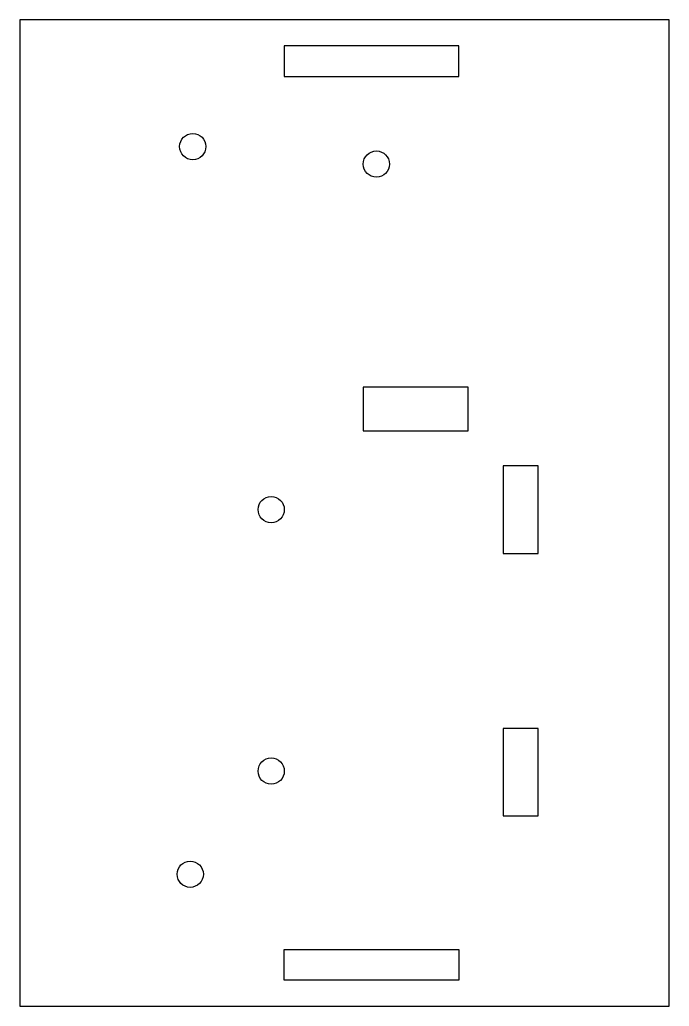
# Model space of a CAD drawing. Header units: millimetres. Extents: x 116 to 190, y -3 to 110.
import ezdxf

# ---------------------------------------------------------------- set-up
doc = ezdxf.new("R2010")
doc.units = ezdxf.units.MM
doc.layers.get('0').update_dxf_attribs({"linetype": 'CONTINUOUS'})

msp = doc.modelspace()

# ---------------------------------------------------------------- linework, layer by layer
for points in [[(190, 110), (115.71, 110), (115.71, -2.75), (190, -2.75)], [(165.94, 107), (145.94, 107), (145.94, 103.5), (165.94, 103.5)], [(167, 68), (155, 68), (155, 63), (167, 63)], [(175, 59), (171, 59), (171, 49), (175, 49)], [(175, 29), (171, 29), (171, 19), (175, 19)], [(165.94, 0.25), (145.94, 0.25), (145.94, 3.75), (165.94, 3.75)]]:
    msp.add_lwpolyline(points, close=True)
for centre in [(135.5, 95.5), (156.5, 93.5), (144.47, 54.01), (144.47, 24.13), (135.21, 12.34)]:
    msp.add_circle(centre, 1.5)

doc.saveas('drawing.dxf')
